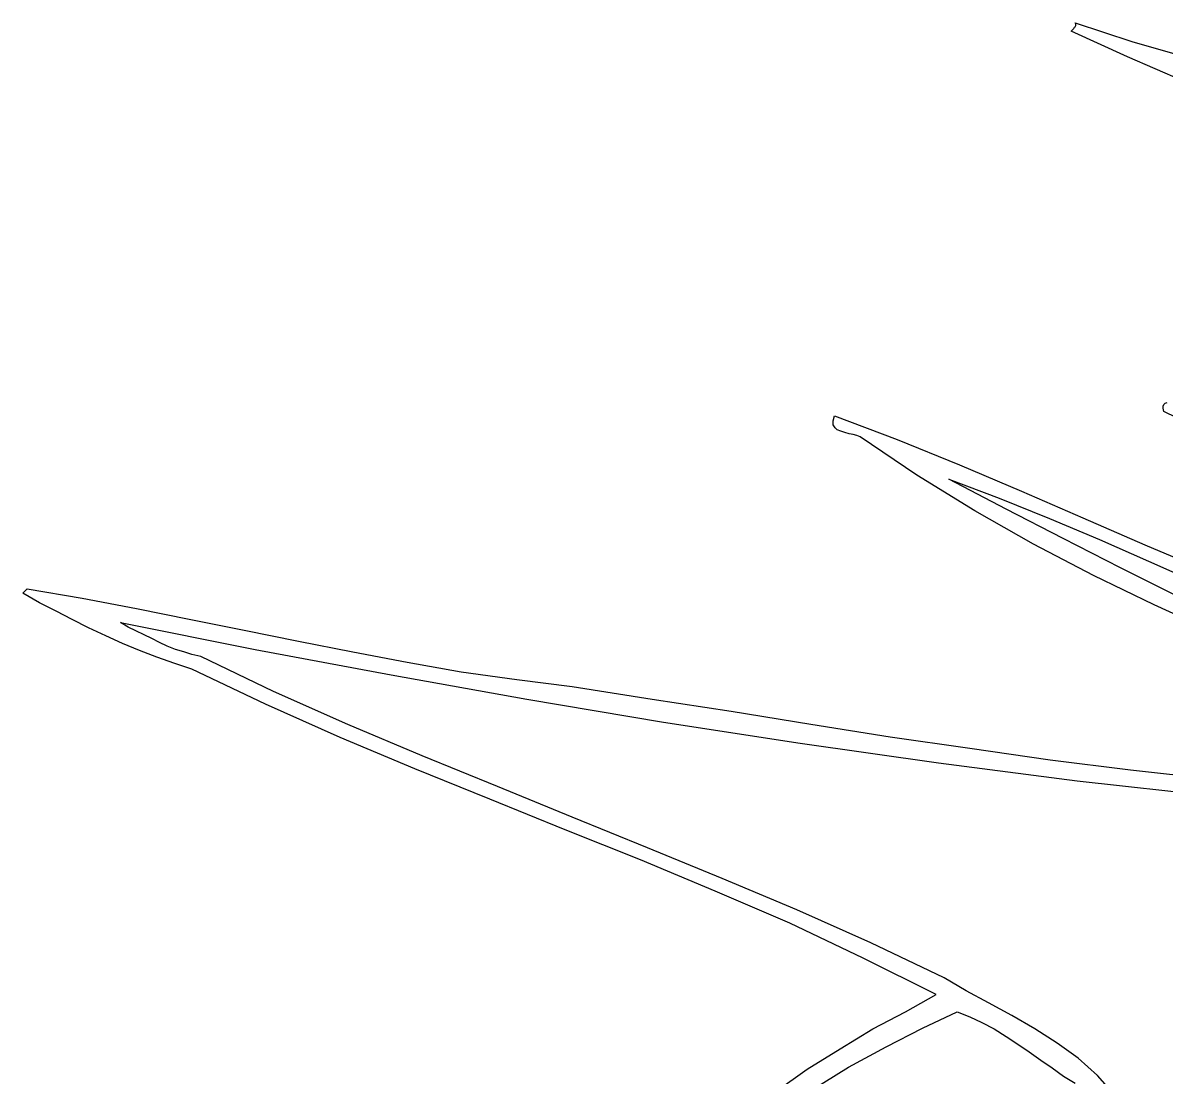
# Model space of a CAD drawing. Extents: x 0.02 to 6.9, y 0.03 to 9.01.
# Drawn here: x 0.019 to 1.811, y 5.426 to 7.079 of the extents above; entities that cross this region are included whole.
import ezdxf

# ---------------------------------------------------------------- set-up
doc = ezdxf.new("R2010")
doc.units = 0
doc.layers.add('1', color=7, linetype='Continuous')

msp = doc.modelspace()

# ---------------------------------------------------------------- linework, layer by layer
for points in [[(1.837, 6.988), (1.75, 7.026), (1.662, 7.066), (1.663, 7.067), (1.665, 7.069), (1.666, 7.07), (1.667, 7.072), (1.668, 7.073), (1.669, 7.075), (1.669, 7.077), (1.668, 7.079), (1.757, 7.05), (1.846, 7.024)], [(1.866, 6.441), (1.807, 6.47), (1.806, 6.475), (1.806, 6.478), (1.807, 6.481), (1.809, 6.483), (1.812, 6.484)], [(1.888, 6.123), (1.792, 6.167), (1.697, 6.213), (1.603, 6.262), (1.511, 6.314), (1.42, 6.37), (1.331, 6.43), (1.326, 6.432), (1.32, 6.434), (1.314, 6.435), (1.307, 6.437), (1.301, 6.439), (1.295, 6.441), (1.292, 6.444), (1.289, 6.449), (1.289, 6.455), (1.291, 6.463), (1.389, 6.426), (1.487, 6.386), (1.584, 6.345), (1.68, 6.303), (1.777, 6.261), (1.874, 6.22)], [(1.199, 5.404), (1.248, 5.439), (1.3, 5.471), (1.351, 5.502), (1.402, 5.529), (1.45, 5.556), (1.336, 5.613), (1.221, 5.668), (1.104, 5.718), (0.987, 5.767), (0.869, 5.814), (0.751, 5.862), (0.633, 5.91), (0.516, 5.959), (0.399, 6.011), (0.284, 6.066), (0.257, 6.075), (0.229, 6.085), (0.202, 6.095), (0.175, 6.106), (0.149, 6.118), (0.122, 6.131), (0.096, 6.144), (0.071, 6.157), (0.045, 6.17), (0.019, 6.185), (0.026, 6.192), (0.112, 6.177), (0.197, 6.161), (0.282, 6.144), (0.366, 6.127), (0.451, 6.11), (0.536, 6.093), (0.621, 6.077), (0.706, 6.062), (0.793, 6.05), (0.88, 6.039), (1.005, 6.019), (1.129, 6), (1.254, 5.98), (1.378, 5.96), (1.503, 5.942), (1.629, 5.924), (1.755, 5.908), (1.882, 5.894)]]:
    msp.add_lwpolyline(points)
at = {"layer": '1'}
for points in [[(1.829, 6.18), (1.739, 6.225), (1.649, 6.271), (1.56, 6.317), (1.47, 6.364), (1.549, 6.334), (1.628, 6.302), (1.706, 6.269), (1.783, 6.235), (1.861, 6.201)], [(1.73, 5.398), (1.703, 5.429), (1.673, 5.456), (1.64, 5.48), (1.605, 5.502), (1.569, 5.523), (1.532, 5.543), (1.497, 5.562), (1.463, 5.582), (1.348, 5.637), (1.232, 5.689), (1.115, 5.738), (0.998, 5.786), (0.88, 5.834), (0.763, 5.882), (0.645, 5.93), (0.528, 5.979), (0.412, 6.031), (0.298, 6.086), (0.284, 6.089), (0.271, 6.093), (0.258, 6.097), (0.245, 6.102), (0.233, 6.108), (0.221, 6.114), (0.209, 6.12), (0.196, 6.126), (0.184, 6.132), (0.172, 6.139), (0.383, 6.097), (0.596, 6.057), (0.809, 6.019), (1.023, 5.983), (1.237, 5.95), (1.454, 5.919), (1.671, 5.891), (1.889, 5.867)], [(1.255, 5.406), (1.313, 5.442), (1.372, 5.474), (1.429, 5.503), (1.483, 5.529), (1.503, 5.521), (1.522, 5.512), (1.541, 5.502), (1.56, 5.49), (1.578, 5.478), (1.596, 5.466), (1.614, 5.453), (1.632, 5.441), (1.65, 5.428), (1.668, 5.417)]]:
    msp.add_lwpolyline(points, dxfattribs=at)

doc.saveas('drawing.dxf')
